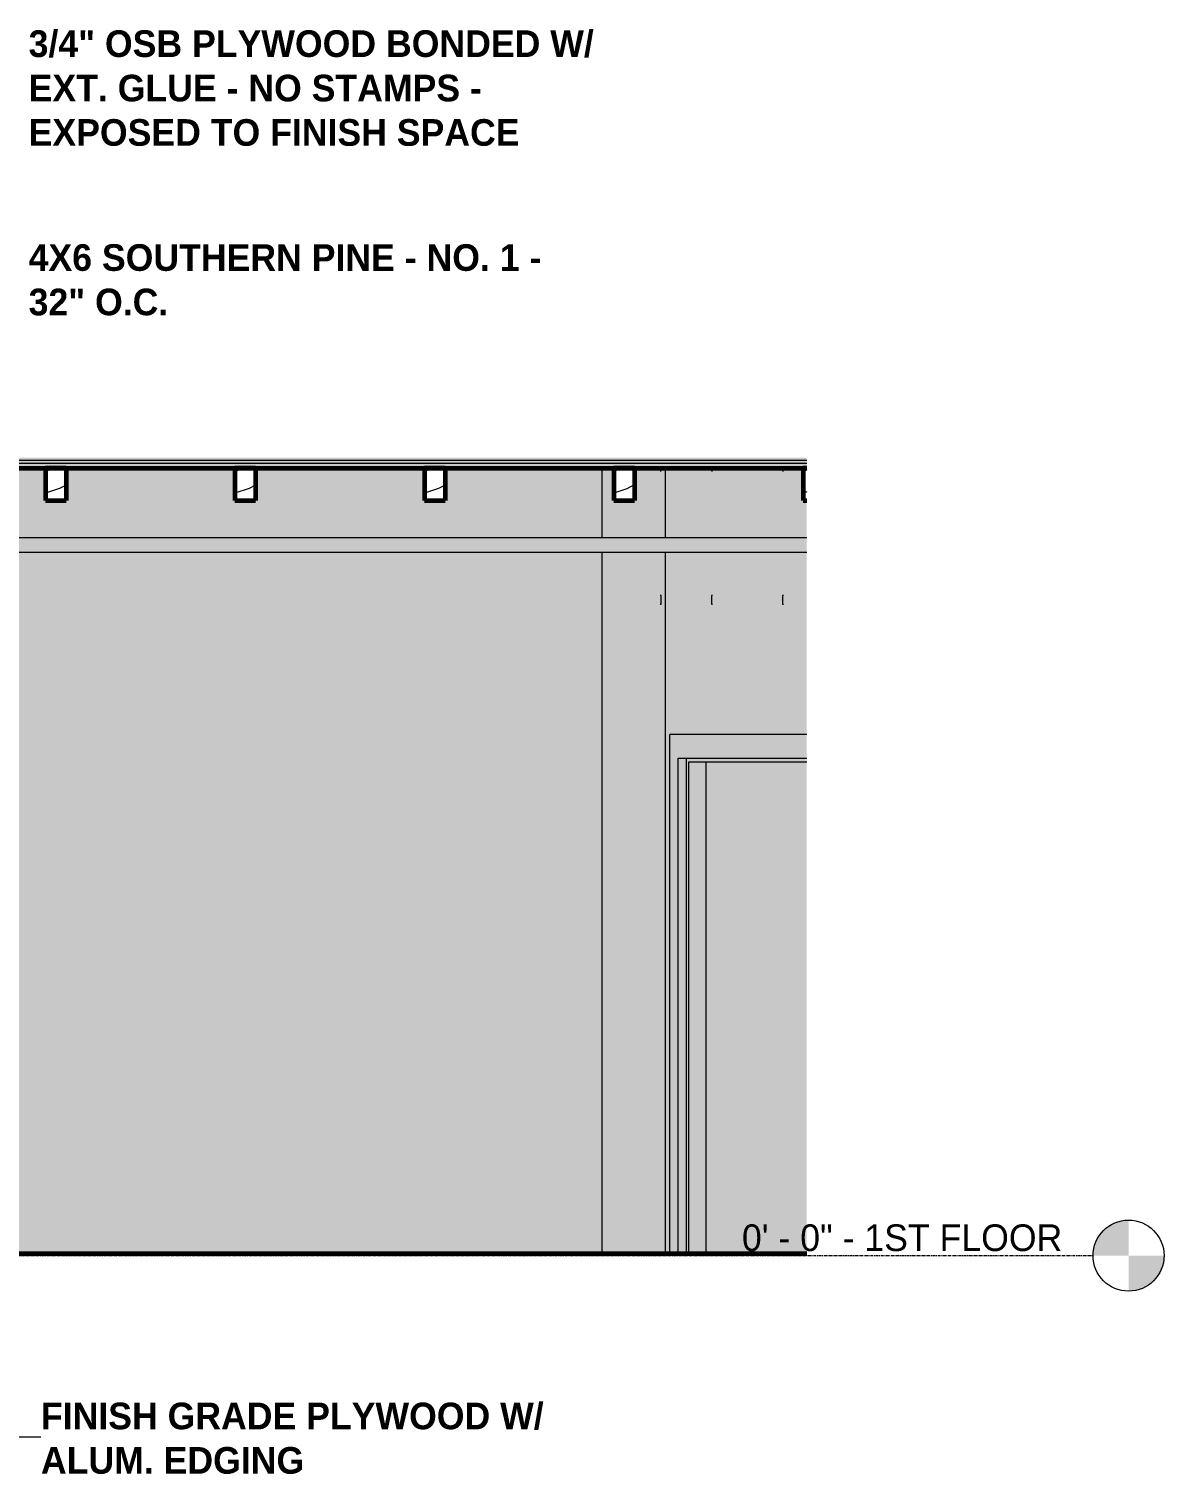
# Model space of a CAD drawing. Header units: inches. Extents: x -3510 to 2128, y -38 to 218.
# Drawn here: x -2597.7 to -2405.9, y -36.9 to 207.1 of the extents above; entities that cross this region are included whole.
import ezdxf

# ---------------------------------------------------------------- set-up
doc = ezdxf.new("R2010")
doc.units = ezdxf.units.IN
doc.header["$MEASUREMENT"] = 0
doc.linetypes.add('Grid Line 1_2_', pattern=[0.875, 0.5, -0.125, 0.125, -0.125])
for name, color, linetype, lineweight in [('0-1', 7, 'Continuous', 5), ('0-3', 50, 'Continuous', 9), ('A-DOOR-7', 31, 'Continuous', 9), ('A-DOOR-FRAM', 31, 'Continuous', 9), ('A-FLOR-2', 8, 'Continuous', 5), ('A-FLOR-4', 250, 'Continuous', 60), ('A-FLOR-LEVL', 51, 'Continuous', 9), ('A-FLOR-LEVL-1', 51, 'Grid Line 1_2_', 9), ('A-FLOR-MCUT-1', 7, 'Continuous', 18), ('A-FLOR-PATT-2', 253, 'Continuous', 9), ('A-FLOR-PATT-3', 50, 'Continuous', 9), ('G-ANNO-TEXT', 231, 'Continuous', 9), ('I-WALL', 2, 'Continuous', 18), ('I-WALL-3', 2, 'Continuous', 5), ('P-PIPE', 3, 'Continuous', 9), ('P-PIPE-1', 3, 'Continuous', 5), ('S-BEAM', 12, 'Continuous', 9), ('S-BEAM-1', 250, 'Continuous', 60), ('S-BEAM-2', 255, 'Continuous', 9), ('S-BEAM-3', 50, 'Continuous', 9)]:
    doc.layers.add(name, color=color, linetype=linetype, lineweight=lineweight)
doc.styles.add('Century Gothic', font='ufonts.com_century-gothic.ttf', dxfattribs={"height": 4.5})
doc.styles.add('Century Gothic_B', font='GOTHICB.TTF', dxfattribs={"height": 4.5})
pattern_1 = [(216.87, (-2829.194, 7.997), (23.9897714, 15.993643), [3.998, -35.986]), (206.565, (-2824.396, 5.598), (-7.99708, -7.99662), [8.941, -8.941]), (198.435, (-2824.396, 1.599), (-15.993845, -7.997098), [5.058, -20.23])]

# ---------------------------------------------------------------- blocks, each defined once
blk = doc.blocks.new('CTR - 1st Phase - Shell_rvt-1-INTERIOR ELEVATION - CORRIDOR NORTH _102_ - EAST WALL')
at = {"layer": 'A-FLOR-2'}
blk.add_hatch(color=256, dxfattribs=at).paths.add_polyline_path([(-2466.27, 133.75), (-2466.27, 134.25), (-3170.93, 134.25), (-3170.93, 133.75), (-2468.21, 133.75)], flags=0)
at = {"layer": 'A-FLOR-PATT-2'}
h = blk.add_hatch(dxfattribs=at)
h.set_pattern_fill('FP_3', color=256, style=0, pattern_type=2)
h.set_pattern_definition([(0, (-2832.393, 0), (7.68, 1.92), [0.634, -5.126, 0.634, -5.126, -30.72]), (0, (-2832.393, 0), (7.68, 1.92), [-11.52, 0.634, -10.886, 0.634, -5.126, -13.44]), (0, (-2832.393, 0), (7.68, 1.92), [-28.8, 0.634, -3.206, 0.634, -8.966]), (120, (-2829.513, 0.96), (-5.502769, 5.691075), [0.634, -5.126, 0.634, -5.126, -30.72]), (120, (-2829.513, 0.96), (-5.502769, 5.691075), [-11.52, 0.634, -10.886, 0.634, -5.126, -13.44]), (120, (-2829.513, 0.96), (-5.502769, 5.691075), [-28.8, 0.634, -3.206, 0.634, -8.966]), (240, (-2828.553, 4.8), (-2.177231, -7.611075), [0.634, -5.126, 0.634, -5.126, -30.72]), (240, (-2828.553, 4.8), (-2.177231, -7.611075), [-11.52, 0.634, -10.886, 0.634, -5.126, -13.44]), (240, (-2828.553, 4.8), (-2.177231, -7.611075), [-28.8, 0.634, -3.206, 0.634, -8.966])])
h.paths.add_polyline_path([(-2466.27, 134.25), (-2466.27, 134.77), (-3170.93, 134.77), (-3170.93, 134.25), (-2468.21, 134.25)], flags=0)
at = {"layer": 'A-FLOR-PATT-3'}
h = blk.add_hatch(dxfattribs=at)
h.set_pattern_fill('FP_2', color=256, style=0, pattern_type=2)
h.set_pattern_definition([(0, (-2832.393, 0), (0, 2.399), []), (315, (-2832.393, 0), (2.398506, 0), [3.393, -3.393]), (45, (-2832.393, 0), (2.398506, 0), [3.393, -3.393])])
h.paths.add_polyline_path([(-3170.93, 133), (-2466.27, 133), (-2466.27, 133.75), (-3170.93, 133.75)], flags=0)
h = blk.add_hatch(dxfattribs=at)
h.set_pattern_fill('FP_4', color=256, style=0, pattern_type=2)
h.set_pattern_definition([(135, (-2832.393, 0), (-2.12132, -2.12132), [])])
h.paths.add_polyline_path([(-2742.24, 0), (-2466.27, 0), (-2466.27, 0.37), (-3170.93, 0.37), (-3170.93, 0), (-2777.3, 0)], flags=0)
at = {"layer": 'A-FLOR-4'}
for p, q in [((-3170.93, 133), (-2466.27, 133)), ((-3170.93, 0.37), (-2466.27, 0.37))]:
    blk.add_line(p, q, dxfattribs=at)
at = {"layer": 'A-FLOR-MCUT-1'}
for p, q in [((-2466.27, 134.25), (-3170.93, 134.25)), ((-2466.27, 133.75), (-3170.93, 133.75)), ((-2466.27, 0), (-3170.93, 0))]:
    blk.add_line(p, q, dxfattribs=at)
blk = doc.blocks.new('LVL-Laminated Veneer Lumber - 4X6 S_ PINE - NO_ 1-V14-INTERIOR ELEVATION - CORRIDOR NORTH _102_ - EAST WALL')
at = {"layer": 'S-BEAM'}
h = blk.add_hatch(dxfattribs=at)
h.set_pattern_fill('FP_7', color=256, style=0, pattern_type=2)
h.set_pattern_definition(pattern_1)
h.paths.add_polyline_path([(-2594.87, 127.5), (-2591.37, 127.5), (-2591.37, 133), (-2594.87, 133)], flags=0)
at = {"layer": 'S-BEAM-1'}
for p, q in [((-2591.37, 133), (-2594.87, 133)), ((-2594.87, 133), (-2594.87, 127.5)), ((-2591.37, 133), (-2591.37, 127.5)), ((-2594.87, 127.5), (-2591.37, 127.5))]:
    blk.add_line(p, q, dxfattribs=at)
blk = doc.blocks.new('LVL-Laminated Veneer Lumber - 4X6 S_ PINE - NO_ 1-V15-INTERIOR ELEVATION - CORRIDOR NORTH _102_ - EAST WALL')
at = {"layer": 'S-BEAM'}
h = blk.add_hatch(dxfattribs=at)
h.set_pattern_fill('FP_7', color=256, style=0, pattern_type=2)
h.set_pattern_definition(pattern_1)
h.paths.add_polyline_path([(-2562.87, 127.5), (-2559.37, 127.5), (-2559.37, 133), (-2562.87, 133)], flags=0)
at = {"layer": 'S-BEAM-1'}
for p, q in [((-2559.37, 133), (-2562.87, 133)), ((-2562.87, 133), (-2562.87, 127.5)), ((-2559.37, 133), (-2559.37, 127.5)), ((-2562.87, 127.5), (-2559.37, 127.5))]:
    blk.add_line(p, q, dxfattribs=at)
blk = doc.blocks.new('LVL-Laminated Veneer Lumber - 4X6 S_ PINE - NO_ 1-V16-INTERIOR ELEVATION - CORRIDOR NORTH _102_ - EAST WALL')
at = {"layer": 'S-BEAM'}
h = blk.add_hatch(dxfattribs=at)
h.set_pattern_fill('FP_7', color=256, style=0, pattern_type=2)
h.set_pattern_definition(pattern_1)
h.paths.add_polyline_path([(-2527.37, 127.5), (-2527.37, 133), (-2530.87, 133), (-2530.87, 127.5), (-2528.48, 127.5)], flags=0)
at = {"layer": 'S-BEAM-1'}
for p, q in [((-2527.37, 133), (-2530.87, 133)), ((-2530.87, 133), (-2530.87, 127.5)), ((-2527.37, 133), (-2527.37, 127.5)), ((-2530.87, 127.5), (-2527.37, 127.5))]:
    blk.add_line(p, q, dxfattribs=at)
blk = doc.blocks.new('LVL-Laminated Veneer Lumber - 4X6 S_ PINE - NO_ 1-2421738-INTERIOR ELEVATION - CORRIDOR NORTH _102_ - EAST WALL')
at = {"layer": 'S-BEAM'}
h = blk.add_hatch(dxfattribs=at)
h.set_pattern_fill('FP_7', color=256, style=0, pattern_type=2)
h.set_pattern_definition(pattern_1)
h.paths.add_polyline_path([(-2498.87, 127.5), (-2495.37, 127.5), (-2495.37, 133), (-2498.87, 133)], flags=0)
at = {"layer": 'S-BEAM-1'}
for p, q in [((-2495.37, 133), (-2498.87, 133)), ((-2498.87, 133), (-2498.87, 127.5)), ((-2495.37, 133), (-2495.37, 127.5)), ((-2498.87, 127.5), (-2495.37, 127.5))]:
    blk.add_line(p, q, dxfattribs=at)
blk = doc.blocks.new('LVL-Laminated Veneer Lumber - 4X6 S_ PINE - NO_ 1-2421739-INTERIOR ELEVATION - CORRIDOR NORTH _102_ - EAST WALL')
at = {"layer": 'S-BEAM'}
h = blk.add_hatch(dxfattribs=at)
h.set_pattern_fill('FP_7', color=256, style=0, pattern_type=2)
h.set_pattern_definition(pattern_1)
h.paths.add_polyline_path([(-2466.27, 127.5), (-2466.27, 133), (-2466.87, 133), (-2466.87, 127.5)], flags=0)
at = {"layer": 'S-BEAM-1'}
for p, q in [((-2466.27, 133), (-2466.87, 133)), ((-2466.87, 133), (-2466.87, 127.5)), ((-2466.87, 127.5), (-2466.27, 127.5))]:
    blk.add_line(p, q, dxfattribs=at)
blk = doc.blocks.new('TRUSS - 24_-2436012-INTERIOR ELEVATION - CORRIDOR NORTH _102_ - EAST WALL')
at = {"layer": 'S-BEAM-2'}
for points in [[(-2470.37, 132.5), (-2470.21, 132.5), (-2470.21, 133), (-2470.37, 133), (-2470.37, 132.66)], [(-2470.21, 110), (-2470.21, 111.5), (-2470.37, 111.5), (-2470.37, 110)]]:
    blk.add_hatch(color=256, dxfattribs=at).paths.add_polyline_path(points, flags=0)
at = {"layer": 'S-BEAM-3'}
for p, q in [((-2470.37, 133), (-2470.37, 132.5)), ((-2470.37, 132.5), (-2470.21, 132.5)), ((-2470.37, 111.5), (-2470.37, 110)), ((-2470.21, 111.5), (-2470.37, 111.5)), ((-2470.37, 110), (-2470.21, 110))]:
    blk.add_line(p, q, dxfattribs=at)
blk = doc.blocks.new('TRUSS - 24_-2436052-INTERIOR ELEVATION - CORRIDOR NORTH _102_ - EAST WALL')
at = {"layer": 'S-BEAM-2'}
for points in [[(-2482.37, 132.5), (-2482.21, 132.5), (-2482.21, 133), (-2482.37, 133), (-2482.37, 132.66)], [(-2482.21, 110), (-2482.21, 111.5), (-2482.37, 111.5), (-2482.37, 110)]]:
    blk.add_hatch(color=256, dxfattribs=at).paths.add_polyline_path(points, flags=0)
at = {"layer": 'S-BEAM-3'}
for p, q in [((-2482.37, 133), (-2482.37, 132.5)), ((-2482.37, 132.5), (-2482.21, 132.5)), ((-2482.37, 111.5), (-2482.37, 110)), ((-2482.21, 111.5), (-2482.37, 111.5)), ((-2482.37, 110), (-2482.21, 110))]:
    blk.add_line(p, q, dxfattribs=at)
blk = doc.blocks.new('TRUSS - 24_-2436092-INTERIOR ELEVATION - CORRIDOR NORTH _102_ - EAST WALL')
at = {"layer": 'S-BEAM-2'}
for points in [[(-2490.87, 132.5), (-2490.87, 133), (-2491.03, 133), (-2491.03, 132.5)], [(-2490.87, 110), (-2490.87, 111.5), (-2491.03, 111.5), (-2491.03, 110)]]:
    blk.add_hatch(color=256, dxfattribs=at).paths.add_polyline_path(points, flags=0)
at = {"layer": 'S-BEAM-3'}
for p, q in [((-2491.03, 132.5), (-2490.87, 132.5)), ((-2490.87, 132.5), (-2490.87, 133)), ((-2490.87, 111.5), (-2491.03, 111.5)), ((-2491.03, 110), (-2490.87, 110)), ((-2490.87, 110), (-2490.87, 111.5))]:
    blk.add_line(p, q, dxfattribs=at)
blk = doc.blocks.new('CTR - 1st Phase - Structure_rvt-1-INTERIOR ELEVATION - CORRIDOR NORTH _102_ - EAST WALL')
at = {"layer": '0-3'}
for name in ['LVL-Laminated Veneer Lumber - 4X6 S_ PINE - NO_ 1-V14-INTERIOR ELEVATION - CORRIDOR NORTH _102_ - EAST WALL', 'LVL-Laminated Veneer Lumber - 4X6 S_ PINE - NO_ 1-V15-INTERIOR ELEVATION - CORRIDOR NORTH _102_ - EAST WALL', 'LVL-Laminated Veneer Lumber - 4X6 S_ PINE - NO_ 1-V16-INTERIOR ELEVATION - CORRIDOR NORTH _102_ - EAST WALL', 'LVL-Laminated Veneer Lumber - 4X6 S_ PINE - NO_ 1-2421738-INTERIOR ELEVATION - CORRIDOR NORTH _102_ - EAST WALL', 'TRUSS - 24_-2436092-INTERIOR ELEVATION - CORRIDOR NORTH _102_ - EAST WALL', 'TRUSS - 24_-2436052-INTERIOR ELEVATION - CORRIDOR NORTH _102_ - EAST WALL', 'TRUSS - 24_-2436012-INTERIOR ELEVATION - CORRIDOR NORTH _102_ - EAST WALL', 'LVL-Laminated Veneer Lumber - 4X6 S_ PINE - NO_ 1-2421739-INTERIOR ELEVATION - CORRIDOR NORTH _102_ - EAST WALL']:
    blk.add_blockref(name, (0, 0), dxfattribs=at)
blk = doc.blocks.new('HOLLOW METAL - UNIT DOOR-V17-INTERIOR ELEVATION - CORRIDOR NORTH _102_ - EAST WALL')
at = {"layer": 'A-DOOR-7'}
blk.add_hatch(color=256, dxfattribs=at).paths.add_polyline_path([(-2483.26, 0.37), (-2466.27, 0.37), (-2466.27, 83.37), (-2483.26, 83.37), (-2483.26, 67.38)], flags=0)
at = {"layer": 'A-DOOR-FRAM'}
for points in [[(-2489.4, 0.37), (-2487.98, 0.37), (-2487.98, 84), (-2466.27, 84), (-2466.27, 88), (-2489.4, 88), (-2489.4, 20.64)], [(-2487.98, 0.37), (-2486.61, 0.37), (-2486.61, 84), (-2487.98, 84), (-2487.98, 57.33)], [(-2486.61, 0.37), (-2486.17, 0.37), (-2486.17, 83.37), (-2466.27, 83.37), (-2466.27, 84), (-2486.61, 84), (-2486.61, 67.38)], [(-2485.07, 0.37), (-2483.26, 0.37), (-2483.26, 83.37), (-2486.17, 83.37), (-2486.17, 0.37)]]:
    blk.add_hatch(color=256, dxfattribs=at).paths.add_polyline_path(points, flags=0)
for p, q in [((-2489.4, 0.37), (-2489.4, 88)), ((-2466.27, 88), (-2489.4, 88)), ((-2487.98, 0.37), (-2487.98, 84)), ((-2487.98, 84), (-2466.27, 84)), ((-2486.61, 0.37), (-2486.61, 84)), ((-2486.17, 0.37), (-2486.17, 83.37)), ((-2486.17, 83.37), (-2466.27, 83.37)), ((-2483.26, 0.37), (-2483.26, 83.37))]:
    blk.add_line(p, q, dxfattribs=at)
blk = doc.blocks.new('Level - Level Head - Circle-50818-INTERIOR ELEVATION - CORRIDOR NORTH _102_ - EAST WALL')
at = {"layer": 'A-FLOR-LEVL'}
h = blk.add_hatch(color=256, dxfattribs=at)
edge = h.paths.add_edge_path(flags=0)
edge.add_line((-2411.92, 0), (-2417.92, 0))
edge.add_arc((-2411.92, 0), 6, 90, 180, ccw=False)
edge.add_line((-2411.92, 6), (-2411.92, 0))
h = blk.add_hatch(color=256, dxfattribs=at)
edge = h.paths.add_edge_path(flags=0)
edge.add_line((-2411.92, -6), (-2411.92, 0))
edge.add_line((-2411.92, 0), (-2405.92, 0))
edge.add_arc((-2411.92, 0), 6, 270, 360, ccw=False)
blk.add_circle((-2411.92, 0), 6, dxfattribs=at)

msp = doc.modelspace()

# ---------------------------------------------------------------- hatches: boundary and pattern name
at = {"layer": 'I-WALL-3'}
h = msp.add_hatch(color=256, dxfattribs=at)
h.paths.add_polyline_path([(-2634.19, 0.37), (-2527.25, 0.37), (-2527.25, 118.81), (-2634.19, 118.81), (-2634.19, 33.69)], flags=0)
h.paths.add_polyline_path([(-2559.37, 121.19), (-2527.25, 121.19), (-2527.25, 133), (-2527.37, 133), (-2527.37, 127.5), (-2530.87, 127.5), (-2530.87, 133), (-2559.37, 133), (-2559.37, 127.5), (-2562.87, 127.5), (-2562.87, 133), (-2591.37, 133), (-2591.37, 127.5), (-2594.87, 127.5), (-2594.87, 133), (-2623.37, 133), (-2623.37, 127.5), (-2626.87, 127.5), (-2626.87, 133), (-2634.19, 133), (-2634.19, 121.19), (-2562.87, 121.19)], flags=0)
h = msp.add_hatch(color=256, dxfattribs=at)
h.paths.add_polyline_path([(-2527.25, 0.37), (-2500.83, 0.37), (-2500.83, 118.81), (-2527.25, 118.81), (-2527.25, 67.38)], flags=0)
h.paths.add_polyline_path([(-2527.25, 121.19), (-2500.83, 121.19), (-2500.83, 133), (-2527.25, 133), (-2527.25, 130.47)], flags=0)
h = msp.add_hatch(color=256, dxfattribs=at)
h.paths.add_polyline_path([(-2500.83, 0.37), (-2493.58, 0.37), (-2493.58, 118.81), (-2500.83, 118.81), (-2500.83, 67.38)], flags=0)
h.paths.add_polyline_path([(-2495.43, 121.19), (-2493.58, 121.19), (-2493.58, 133), (-2495.37, 133), (-2495.37, 127.5), (-2498.87, 127.5), (-2498.87, 133), (-2500.83, 133), (-2500.83, 121.19), (-2497.37, 121.19)], flags=0)
h = msp.add_hatch(color=256, dxfattribs=at)
h.paths.add_polyline_path([(-2493.58, 0.37), (-2490.19, 0.37), (-2490.19, 118.81), (-2493.58, 118.81), (-2493.58, 67.38)], flags=0)
h.paths.add_polyline_path([(-2490.87, 110), (-2491.03, 110), (-2491.03, 111.5), (-2490.87, 111.5), (-2490.87, 110.55)], flags=0)
h.paths.add_polyline_path([(-2493.49, 121.19), (-2490.19, 121.19), (-2490.19, 133), (-2490.87, 133), (-2490.87, 132.5), (-2491.03, 132.5), (-2491.03, 133), (-2493.58, 133), (-2493.58, 121.19)], flags=0)
h = msp.add_hatch(color=256, dxfattribs=at)
h.paths.add_polyline_path([(-2489.4, 0.37), (-2489.4, 88), (-2466.27, 88), (-2466.27, 118.81), (-2490.19, 118.81), (-2490.18, 0.37)], flags=0)
h.paths.add_polyline_path([(-2482.37, 110), (-2482.37, 111.5), (-2482.21, 111.5), (-2482.21, 110)], flags=0)
h.paths.add_polyline_path([(-2470.21, 110), (-2470.37, 110), (-2470.37, 111.5), (-2470.21, 111.5), (-2470.21, 110.55)], flags=0)
h.paths.add_polyline_path([(-2489.6, 121.19), (-2466.27, 121.19), (-2466.27, 127.5), (-2466.87, 127.5), (-2466.87, 133), (-2470.21, 133), (-2470.21, 132.5), (-2470.37, 132.5), (-2470.37, 133), (-2482.21, 133), (-2482.21, 132.5), (-2482.37, 132.5), (-2482.37, 133), (-2490.19, 133), (-2490.19, 121.19), (-2489.85, 121.19)], flags=0)
at = {"layer": 'P-PIPE'}
msp.add_hatch(color=256, dxfattribs=at).paths.add_polyline_path([(-2715.09, 120), (-2466.27, 120), (-2466.27, 121.19), (-3170.93, 121.19), (-3170.93, 120), (-2718.77, 120)], flags=0)
at = {"layer": 'P-PIPE-1'}
msp.add_hatch(color=256, dxfattribs=at).paths.add_polyline_path([(-3170.93, 118.81), (-2466.27, 118.81), (-2466.27, 120), (-3170.93, 120), (-3170.93, 118.85)], flags=0)

# ---------------------------------------------------------------- linework, layer by layer
at = {"layer": 'A-FLOR-LEVL-1'}
msp.add_line((-3509.91, 0), (-2417.92, 0), dxfattribs=at)
at = {"layer": 'G-ANNO-TEXT'}
msp.add_line((-2602.76, -30.58), (-2595.63, -30.58), dxfattribs=at)
at = {"layer": 'I-WALL'}
for p, q in [((-2500.83, 121.19), (-2500.83, 133)), ((-2490.19, 133), (-2490.19, 121.19)), ((-2500.83, 0.37), (-2500.83, 118.82)), ((-2490.19, 118.81), (-2490.19, 0.37))]:
    msp.add_line(p, q, dxfattribs=at)
at = {"layer": 'P-PIPE'}
for p, q in [((-2466.27, 121.19), (-3170.93, 121.19)), ((-3170.93, 118.81), (-2466.27, 118.81))]:
    msp.add_line(p, q, dxfattribs=at)

# ---------------------------------------------------------------- block references
at = {"layer": '0-1'}
for name in ['CTR - 1st Phase - Shell_rvt-1-INTERIOR ELEVATION - CORRIDOR NORTH _102_ - EAST WALL', 'CTR - 1st Phase - Structure_rvt-1-INTERIOR ELEVATION - CORRIDOR NORTH _102_ - EAST WALL']:
    msp.add_blockref(name, (0, 0), dxfattribs=at)
at = {"layer": 'A-DOOR-7'}
msp.add_blockref('HOLLOW METAL - UNIT DOOR-V17-INTERIOR ELEVATION - CORRIDOR NORTH _102_ - EAST WALL', (0, 0), dxfattribs=at)
at = {"layer": 'A-FLOR-LEVL'}
msp.add_blockref('Level - Level Head - Circle-50818-INTERIOR ELEVATION - CORRIDOR NORTH _102_ - EAST WALL', (0, 0), dxfattribs=at)

# ---------------------------------------------------------------- texts
at = {"layer": 'A-FLOR-LEVL', "insert": (-2477.22, 5.28), "char_height": 4.5, "width": 64.9935, "attachment_point": 1, "style": 'Century Gothic'}
msp.add_mtext('0\' - 0" - 1ST FLOOR', dxfattribs=at)
at = {"layer": 'G-ANNO-TEXT', "char_height": 4.5, "attachment_point": 1, "style": 'Century Gothic_B'}
for s, insert, width in [('3/4" OSB PLYWOOD BONDED W/', (-2597.71, 206.91), 118.9275), ('EXT. GLUE - NO STAMPS -', (-2597.71, 199.41), 91.3545), ('EXPOSED TO FINISH SPACE', (-2597.71, 191.91), 97.4145), ('4X6 SOUTHERN PINE - NO. 1 -', (-2597.71, 170.79), 106.8075), ('32" O.C.', (-2597.71, 163.29), 30.4515), ('FINISH GRADE PLYWOOD W/', (-2595.63, -24.82), 104.232), ('ALUM. EDGING', (-2595.63, -32.32), 55.752)]:
    msp.add_mtext(s, dxfattribs=dict(at, insert=insert, width=width))

doc.saveas('drawing.dxf')
